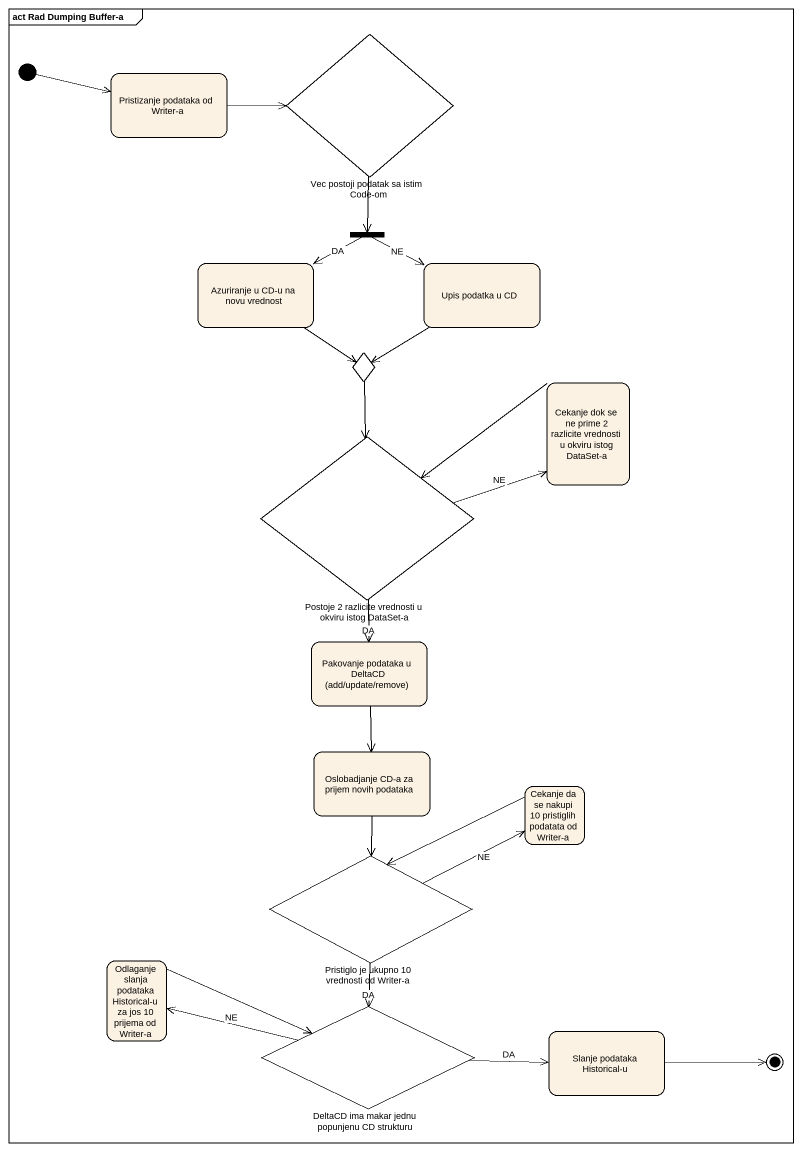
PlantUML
@startuml
mainframe act Rad Dumping Buffer-a
hide empty description
state "Vec postoji podatak sa istim Code-om" as Vec_postoji_podatak_sa <<choice>>
state "Pristizanje podataka od Writer-a" as Pristizanje_podataka_od
state fork1 <<fork>>
state "Azuriranje u CD-u na novu vrednost" as Azuriranje_u_CD_u_na_novu
state "Upis podatka u CD" as Upis_podatka_u_CD
state choice1 <<choice>>
state "Cekanje dok se ne prime 2 razlicite vrednosti u okviru istog DataSet-a" as Cekanje_dok_se_ne_prime_2
state "Postoje 2 razlicite vrednosti u okviru istog DataSet-a" as Postoje_2_razlicite <<choice>>
state "Pakovanje podataka u DeltaCD (add/update/remove)" as Pakovanje_podataka_u
state "Oslobadjanje CD-a za prijem novih podataka" as Oslobadjanje_CD_a_za_prijem
state "Cekanje da se nakupi 10 pristiglih podatata od Writer-a" as Cekanje_da_se_nakupi_10
state "Pristiglo je ukupno 10 vrednosti od Writer-a" as Pristiglo_je_ukupno_10 <<choice>>
state "Odlaganje slanja podataka Historical-u za jos 10 prijema od Writer-a" as Odlaganje_slanja_podataka
state "DeltaCD ima makar jednu popunjenu CD strukturu" as DeltaCD_ima_makar_jednu <<choice>>
state "Slanje podataka Historical-u" as Slanje_podataka_Historical_u
[*] -right-> Pristizanje_podataka_od
Vec_postoji_podatak_sa --> fork1
Pristizanje_podataka_od -right-> Vec_postoji_podatak_sa
fork1 -left-> Azuriranje_u_CD_u_na_novu : DA
fork1 -right-> Upis_podatka_u_CD : NE
Azuriranje_u_CD_u_na_novu --> choice1
Upis_podatka_u_CD --> choice1
choice1 --> Postoje_2_razlicite
Cekanje_dok_se_ne_prime_2 -left-> Postoje_2_razlicite
Postoje_2_razlicite -right-> Cekanje_dok_se_ne_prime_2 : NE
Postoje_2_razlicite --> Pakovanje_podataka_u : DA
Pakovanje_podataka_u --> Oslobadjanje_CD_a_za_prijem
Oslobadjanje_CD_a_za_prijem --> Pristiglo_je_ukupno_10
Cekanje_da_se_nakupi_10 -left-> Pristiglo_je_ukupno_10
Pristiglo_je_ukupno_10 -right-> Cekanje_da_se_nakupi_10 : NE
Pristiglo_je_ukupno_10 --> DeltaCD_ima_makar_jednu : DA
Odlaganje_slanja_podataka -right-> DeltaCD_ima_makar_jednu
DeltaCD_ima_makar_jednu -left-> Odlaganje_slanja_podataka : NE
DeltaCD_ima_makar_jednu -right-> Slanje_podataka_Historical_u : DA
Slanje_podataka_Historical_u -right-> [*]
@enduml
